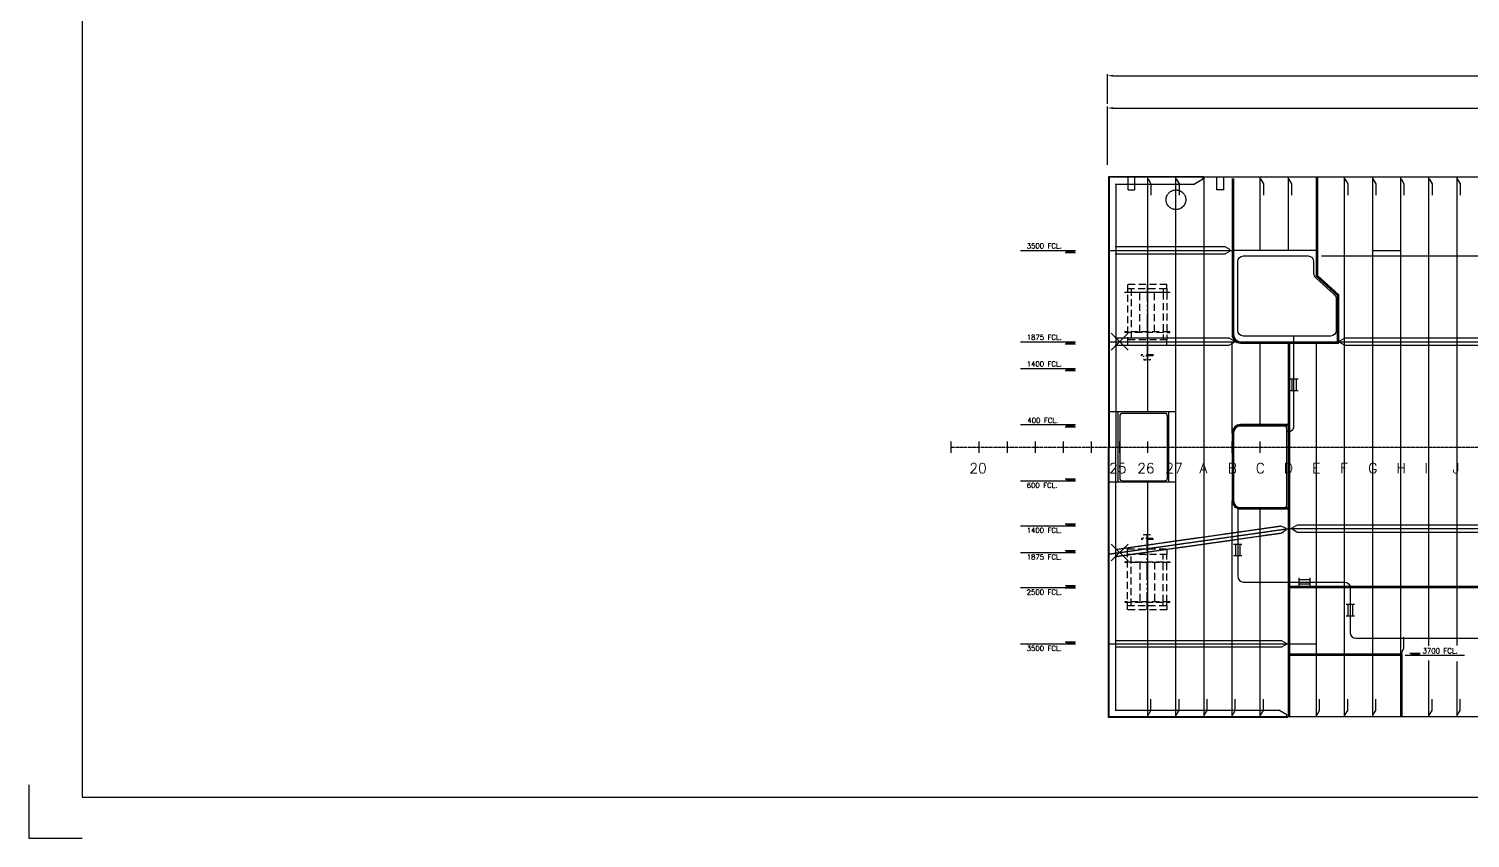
# Model space of a CAD drawing. Extents: x 53504 to 151281, y 25397 to 132894.
# Drawn here: x 83497 to 109135, y 85082 to 99478 of the extents above; entities that cross this region are included whole.
import ezdxf

# ---------------------------------------------------------------- set-up
doc = ezdxf.new("R2010")
doc.units = 0
doc.header["$LTSCALE"] = 250
for name, pattern in [('CENTER', [3, 2.5, -0.25, 0, -0.25]), ('DASHED', [0.75, 0.5, -0.25]), ('JERNB', [2, 1, -1]), ('PHANTOM', [2.1, 1.25, -0.2, 0.125, -0.2, 0.125, -0.2])]:
    doc.linetypes.add(name, pattern=pattern)
doc.layers.get('0').update_dxf_attribs({"linetype": 'CONTINUOUS'})
doc.layers.get('DEFPOINTS').update_dxf_attribs({"linetype": 'CONTINUOUS'})
for name, color, linetype in [('S0CE1', 1, 'CENTER'), ('S0CO1', 1, 'CONTINUOUS'), ('S0CO2', 2, 'CONTINUOUS'), ('S0CO3', 3, 'CONTINUOUS'), ('S0CO5', 4, 'CONTINUOUS'), ('S0DA1', 1, 'DASHED'), ('S0DA3', 3, 'DASHED'), ('S0DIM', 2, 'CONTINUOUS'), ('S0PH1', 1, 'PHANTOM'), ('S0TX2', 2, 'CONTINUOUS'), ('S0TX3', 3, 'CONTINUOUS')]:
    doc.layers.add(name, color=color, linetype=linetype)
doc.styles.add('18', font='romans', dxfattribs={"height": 180})
doc.styles.add('ROMANS', font='romans', dxfattribs={"height": 100})
doc.dimstyles.get("Standard").update_dxf_attribs({"dimscale": 50, "dimtxt": 2, "dimasz": 2, "dimexe": 0.5, "dimexo": 1, "dimgap": 1, "dimtad": 1, "dimdsep": 46, "dimtxsty": 'ROMANS', "dimcen": 1.5, "dimclrd": 1, "dimclre": 1, "dimclrt": 2, "dimazin": 2, "dimtfac": 1, "dimtmove": 2, "dimatfit": 3, "dimfxl": 1, "dimtvp": 100, "dimtolj": 1, "dimarcsym": 0})

# ---------------------------------------------------------------- blocks, each defined once
blk = doc.blocks.new('*X7')
at = {"color": 0}
for p, q in [((13410, 17177), (13450, 17217)), ((13439, 17177), (13479, 17217)), ((13467, 17177), (13507, 17217)), ((13495, 17177), (13535, 17217)), ((13523, 17177), (13563, 17217)), ((13552, 17177), (13592, 17217))]:
    blk.add_line(p, q, dxfattribs=at)
blk = doc.blocks.new('TYKK')
at = {"layer": 'S0CO1'}
for p, q in [((-2.04, 0.82), (2.04, 0.82)), ((-2.04, 0), (2.04, 0))]:
    blk.add_line(p, q, dxfattribs=at)
at = {"layer": 'S0CO1', "xscale": 0.0204, "yscale": 0.0204, "zscale": 0.0204}
blk.add_blockref('*X7', (-275.41, -350.41), dxfattribs=at)
blk = doc.blocks.new('PILL-U')
at = {"layer": 'S0CO2'}
for p, q in [((150, -150), (-150, 150)), ((-150, -150), (150, 150))]:
    blk.add_line(p, q, dxfattribs=at)
blk = doc.blocks.new('SNIP-1')
at = {"color": 0, "linetype": 'PHANTOM'}
blk.add_lwpolyline([(0, 0), (0, -5), (87, -55), (287, -55)], dxfattribs=at)
blk = doc.blocks.new('*D95')
at = {"layer": 'DEFPOINTS', "color": 0, "transparency": 16777216}
for p in [(120901, 98644), (102681, 98094), (120901, 95903)]:
    blk.add_point(p, dxfattribs=at)
at = {"layer": 'S0TX2', "color": 1, "lineweight": -2, "transparency": 16777216}
for p, q in [((102681, 98144), (102681, 98669)), ((102781, 98644), (120801, 98644)), ((120901, 95953), (120901, 98669))]:
    blk.add_line(p, q, dxfattribs=at)
at = {"layer": 'S0TX2', "color": 1, "transparency": 16777216}
for points in [[(102781, 98661), (102781, 98628), (102681, 98644)], [(120801, 98661), (120801, 98628), (120901, 98644)]]:
    blk.add_solid(points, dxfattribs=at)
at = {"layer": 'S0TX2', "color": 2, "transparency": 16777216, "insert": (111791, 98744), "char_height": 100, "attachment_point": 5, "style": 'ROMANS'}
blk.add_mtext('\\A1;DECK BEAMS: HP80x6', dxfattribs=at)
blk = doc.blocks.new('*D96')
at = {"layer": 'DEFPOINTS', "color": 0, "transparency": 16777216}
for p in [(120901, 98069), (102681, 97006), (120901, 96973)]:
    blk.add_point(p, dxfattribs=at)
at = {"layer": 'S0TX2', "color": 1, "lineweight": -2, "transparency": 16777216}
for p, q in [((102681, 97056), (102681, 98094)), ((102781, 98069), (120801, 98069)), ((120901, 97023), (120901, 98094))]:
    blk.add_line(p, q, dxfattribs=at)
at = {"layer": 'S0TX2', "color": 1, "transparency": 16777216}
for points in [[(102781, 98085), (102781, 98052), (102681, 98069)], [(120801, 98085), (120801, 98052), (120901, 98069)]]:
    blk.add_solid(points, dxfattribs=at)
at = {"layer": 'S0TX2', "color": 2, "transparency": 16777216, "insert": (111791, 98195), "char_height": 100, "attachment_point": 5, "style": 'ROMANS'}
blk.add_mtext('\\A1;LONG AND TRANSV DECK GIRDERS: W:150x8 / FL:120x10', dxfattribs=at)
blk = doc.blocks.new('ST10073')
at = {"layer": 'S0CO2'}
for p, q in [((1.49, 4), (-1.49, 4)), ((-1.49, 0), (1.49, 0)), ((-0.79, 4), (-0.79, 0)), ((0.79, 4), (0.79, 0))]:
    blk.add_line(p, q, dxfattribs=at)
blk = doc.blocks.new('bb vinsj')
at = {"color": 0, "linetype": 'ByBlock'}
for p, q in [((232, 3347), (58, 2379)), ((232, 3347), (218, 3273)), ((921, 3223), (232, 3347)), ((283, 3261), (123, 2368)), ((157, 3214), (158, 3222)), ((944, 3072), (157, 3214)), ((158, 3222), (946, 3080)), ((218, 3273), (208, 3213)), ((218, 3273), (907, 3149)), ((263, 3265), (283, 3261)), ((299, 2477), (423, 3166)), ((555, 2431), (679, 3120)), ((831, 3093), (683, 2267)), ((895, 3081), (747, 2255)), ((843, 3161), (833, 3101)), ((907, 3149), (897, 3089)), ((907, 3149), (921, 3223)), ((944, 3072), (946, 3080)), ((32, 2517), (33, 2525)), ((32, 2517), (819, 2375)), ((820, 2383), (33, 2525)), ((819, 2375), (820, 2383)), ((463, 2032), (246, 2071)), ((253, 2054), (256, 2069)), ((450, 2019), (253, 2054)), ((274, 1987), (280, 1986)), ((280, 1986), (279, 1977)), ((279, 1976), (295, 1973)), ((282, 2030), (282, 2030)), ((288, 2048), (285, 2031)), ((297, 1980), (296, 1974)), ((320, 1966), (320, 1967)), ((368, 1976), (373, 1975)), ((374, 1970), (372, 1959)), ((373, 1958), (388, 1955)), ((392, 1967), (390, 1956)), ((416, 2025), (416, 2025)), ((453, 2034), (450, 2019))]:
    blk.add_line(p, q, dxfattribs=at)
at = {"color": 0, "linetype": 'PHANTOM'}
blk.add_line((576, 3285), (338, 1961), dxfattribs=at)
at = {"color": 0, "linetype": 'ByBlock'}
blk.add_lwpolyline([(58, 2379), (40, 2281), (729, 2157), (747, 2255)], close=True, dxfattribs=at)
for points, const_width in [([(246, 2071, 0.414214), (243, 2075), (130, 2095, -0.39896), (126, 2101), (130, 2132), (128, 2135), (131, 2150), (142, 2212), (145, 2215, 0.159892), (147, 2219), (155, 2260)], 0.1), ([(463, 2032, -0.414214), (466, 2035), (580, 2014, 0.39896), (586, 2018), (593, 2049), (596, 2051), (598, 2066), (609, 2128), (607, 2132, -0.159892), (607, 2136), (614, 2178)], 0.1), ([(288, 2048), (285, 2031), (282, 2030), (282, 2030), (274, 1987), (280, 1986), (280, 1986), (279, 1977), (279, 1976), (295, 1973), (296, 1974), (297, 1980), (300, 1979, -0.196268), (306, 1975, 0.196263), (318, 1968), (320, 1967, 0.428583), (322, 1964), (338, 1961), (354, 1958, 0.414213), (357, 1961), (359, 1968), (362, 1973, -0.197459), (368, 1976), (373, 1975), (373, 1971), (373, 1970), (374, 1970), (372, 1959), (373, 1958), (388, 1955), (390, 1956), (392, 1967), (393, 1968), (404, 2016, -0.404027), (407, 2019), (411, 2018, 0.404025), (415, 2020), (416, 2025)], 1)]:
    blk.add_lwpolyline(points, format="xyb", dxfattribs=dict(at, const_width=const_width))
at = {"color": 0, "linetype": 'ByBlock', "const_width": 0.1}
for points in [[(246, 2071), (268, 2067)], [(463, 2032), (441, 2036)]]:
    blk.add_lwpolyline(points, dxfattribs=at)
at = {"color": 0, "linetype": 'ByBlock'}
for centre, radius, start, end in [((280, 1977), 1, 169.8054, 259.8054), ((283, 2033), 3, 259.8054, 307.9951), ((286, 2028), 3, 109.1929, 127.9951), ((295, 1974), 1, 259.8054, 349.8054), ((298, 1969), 10, 35.39, 79.8054), ((321, 1985), 18, 215.3899, 259.8054), ((315, 1970), 1, 169.8054, 259.8054), ((323, 1967), 3, 199.8052, 259.8054), ((373, 1959), 1, 169.8054, 259.8054), ((374, 1971), 1, 171.8062, 259.8054), ((389, 1956), 1, 259.8054, 349.8054), ((392, 1968), 1, 259.8054, 347.8047)]:
    blk.add_arc(centre, radius, start, end, dxfattribs=at)

msp = doc.modelspace()

# ---------------------------------------------------------------- linework, layer by layer
at = {"color": 2}
for points in [[(83497.056, 86031.472), (83497.056, 85081.71), (83497.056, 85081.71)], [(83497.056, 85081.71), (84446.818, 85081.71)]]:
    msp.add_lwpolyline(points, dxfattribs=at)
at = {"layer": 'S0CE1', "color": 0, "ltscale": 0.1}
msp.add_line((99902.239, 92037.898), (126546.45, 92038.246), dxfattribs=at)
at = {"layer": 'S0CO1', "color": 6}
for p, q in [((84446.818, 131749.218), (84446.818, 85812.296)), ((84446.818, 85812.296), (150257.9, 85812.296))]:
    msp.add_line(p, q, dxfattribs=at)
at = {"layer": 'S0CO1', "color": 0}
for p, q in [((106490.878, 95437.744), (116901.039, 95437.744)), ((105901.039, 87237.746), (105901.039, 93888.746)), ((105925.039, 87237.746), (105925.039, 93888.746)), ((106001.039, 92412.746), (106001.039, 94012.746)), ((105901.039, 92313.704), (105876.039, 92313.704)), ((105925.039, 89561.744), (112251.039, 89561.744)), ((105925.039, 89537.744), (112227.039, 89537.744)), ((105925.039, 88361.746), (107925.039, 88361.746)), ((105925.039, 88337.746), (107901.039, 88337.746)), ((107901.039, 87237.746), (107901.039, 88337.746)), ((107925.039, 87237.746), (107925.039, 88361.746))]:
    msp.add_line(p, q, dxfattribs=at)
at = {"layer": 'S0CO1', "color": 0, "linetype": 'JERNB', "ltscale": 0.02}
msp.add_line((105913.039, 87237.746), (105913.039, 93888.746), dxfattribs=at)
at = {"layer": 'S0CO1', "color": 0, "linetype": 'Continuous'}
for p, q in [((102901.039, 91937.746), (102901.039, 92137.746)), ((103901.039, 91937.746), (103901.039, 92137.746)), ((104401.039, 91937.746), (104401.039, 92137.746)), ((104901.039, 91937.746), (104901.039, 92137.746))]:
    msp.add_line(p, q, dxfattribs=at)
at = {"layer": 'S0CO1', "color": 0, "linetype": 'JERNB'}
for p, q in [((105925.039, 89549.744), (112239.039, 89549.744)), ((105925.039, 88349.746), (107913.039, 88349.746)), ((107913.039, 87237.746), (107913.039, 88349.746))]:
    msp.add_line(p, q, dxfattribs=at)
at = {"layer": 'S0CO1', "color": 0, "flags": 128}
for points in [[(104394.306, 96847.746), (102701.039, 96847.746), (102701.039, 92037.746)], [(104401.039, 96837.746), (102711.039, 96837.746), (102711.039, 92037.746)], [(105894.428, 87227.746), (102701.039, 87227.746), (102701.039, 92037.746)], [(105901.039, 87237.746), (102711.039, 87237.746), (102711.039, 92037.746)]]:
    msp.add_lwpolyline(points, dxfattribs=at)
for points in [[(104901.039, 96813.746), (104901.039, 94038.746, 0.414213562), (105051.039, 93888.746), (106800.039, 93888.746)], [(104925.039, 96813.746), (104925.039, 94038.746, 0.414213562), (105051.039, 93912.746), (106800.039, 93912.746)], [(105901.039, 92437.704), (105051.039, 92437.704, 0.414213562), (104901.039, 92287.704), (104901.039, 91087.789, 0.414213562), (105051.039, 90937.789), (105901.039, 90937.789)], [(105901.039, 92413.704), (105051.039, 92413.704, 0.414213562), (104925.039, 92287.704), (104925.039, 91087.789, 0.414213562), (105051.039, 90961.789), (105901.039, 90961.789)]]:
    msp.add_lwpolyline(points, format="xyb", dxfattribs=at)
at = {"layer": 'S0CO1', "color": 0, "linetype": 'JERNB', "ltscale": 0.02, "flags": 128}
for points in [[(104913.039, 96813.746), (104913.039, 94038.746, 0.414213562), (105051.039, 93900.746), (106800.039, 93900.746)], [(105901.039, 92425.704), (105051.039, 92425.704, 0.414213562), (104913.039, 92287.704), (104913.039, 91087.789, 0.414213562), (105051.039, 90949.789), (105901.039, 90949.789)]]:
    msp.add_lwpolyline(points, format="xyb", dxfattribs=at)
at = {"layer": 'S0CO1', "color": 0}
for points in [[(106776.039, 93912.746), (106776.039, 94736.141), (106401.039, 95071.278), (106401.039, 96837.746)], [(106800.039, 93912.746), (106800.039, 94746.88), (106425.039, 95082.017), (106425.039, 96837.746)]]:
    msp.add_lwpolyline(points, dxfattribs=at)
at = {"layer": 'S0CO1', "color": 0, "linetype": 'JERNB', "ltscale": 0.02}
msp.add_lwpolyline([(106788.039, 93912.746), (106788.039, 94741.51), (106413.039, 95076.648), (106413.039, 96837.746)], dxfattribs=at)
at = {"layer": 'S0CO1', "color": 0}
for points in [[(105101.039, 95437.789), (106251.039, 95437.789, -0.414213562), (106351.039, 95337.789), (106351.039, 95127.18, 0.213527489), (106384.402, 95052.617), (106717.675, 94754.771, -0.213527489), (106751.039, 94680.209), (106751.039, 94112.746, -0.414213562), (106651.039, 94012.746), (105101.039, 94012.746, -0.414213562), (105001.039, 94112.746), (105001.039, 95337.789, -0.414213562)], [(103701.039, 91437.746, 0.414213562), (103751.039, 91487.746), (103751.039, 92587.746, 0.414213562), (103701.039, 92637.746), (102951.039, 92637.746, 0.414213562), (102901.039, 92587.746), (102901.039, 91487.746, 0.414213562), (102951.039, 91437.746)], [(105876.039, 91012.746), (105876.039, 92362.746, 0.414213562), (105826.039, 92412.746), (105026.039, 92412.746, 0.414213562), (104926.039, 92312.746), (104926.039, 91062.746, 0.414213562), (105026.039, 90962.746), (105826.039, 90962.746, 0.414213562)]]:
    msp.add_lwpolyline(points, format="xyb", close=True, dxfattribs=at)
msp.add_lwpolyline([(105001.039, 90965.922), (105001.039, 89737.784, 0.414213562), (105101.039, 89637.784), (106901.039, 89637.784, -0.414213562), (107001.039, 89537.784), (107001.039, 88737.744, 0.414213562), (107101.039, 88637.744), (116901.039, 88637.744, 0.414213562), (117001.039, 88737.744), (117001.039, 91587.746)], format="xyb", dxfattribs=at)
msp.add_arc((105901.039, 92413.704), 100, 270, 0.0000932, dxfattribs=at)
at = {"layer": 'S0CO3', "color": 0}
for p, q in [((103049.039, 96612.746), (103049.039, 96837.746)), ((103173.039, 96612.746), (103173.039, 96837.746)), ((104629.039, 96612.746), (104629.039, 96837.746)), ((104753.039, 96612.746), (104753.039, 96837.746)), ((103049.039, 96612.746), (103173.039, 96612.746)), ((104753.039, 96612.746), (104629.039, 96612.746))]:
    msp.add_line(p, q, dxfattribs=at)
at = {"layer": 'S0CO5', "color": 0, "flags": 128}
for points in [[(114905.449, 96837.746), (104401.039, 96837.746)], [(114905.449, 87237.746), (105901.039, 87237.746)]]:
    msp.add_lwpolyline(points, dxfattribs=at)
at = {"layer": 'S0DA1', "color": 0, "ltscale": 0.02}
for p, q in [((103401.039, 92662.746), (103401.039, 96837.746)), ((103901.039, 92037.746), (103901.039, 96837.746)), ((104401.039, 92037.746), (104401.039, 96837.746)), ((105401.039, 95537.744), (105401.039, 96837.746)), ((105901.039, 95537.744), (105901.039, 96837.746)), ((106901.039, 87237.746), (106901.039, 96837.746)), ((107401.039, 87237.746), (107401.039, 96837.746)), ((107901.039, 88361.746), (107901.039, 96837.746)), ((108401.039, 88502.161), (108401.039, 96837.746)), ((108901.039, 88507.649), (108901.039, 96837.746)), ((106401.039, 95537.744), (104925.039, 95537.744)), ((107401.039, 95537.744), (107901.039, 95537.744)), ((104901.039, 92287.704), (104901.039, 93912.746)), ((105401.039, 92437.704), (105401.039, 93912.746)), ((106401.039, 87237.746), (106401.039, 93912.746)), ((103901.039, 92662.746), (102711.039, 92662.746)), ((102876.039, 91412.746), (102876.039, 92662.746)), ((103776.039, 91412.746), (103776.039, 92662.746)), ((103901.039, 87237.746), (103901.039, 92037.746)), ((104401.039, 87237.746), (104401.039, 92037.746)), ((103901.039, 91412.746), (102711.039, 91412.746)), ((103401.039, 87237.746), (103401.039, 91412.746)), ((104901.039, 87237.746), (104901.039, 91087.789)), ((105401.039, 87237.746), (105401.039, 90937.789)), ((105901.039, 88537.746), (106401.039, 88537.746)), ((108401.039, 87237.746), (108401.039, 88241.524)), ((108901.039, 87237.746), (108901.039, 88230.549))]:
    msp.add_line(p, q, dxfattribs=at)
msp.add_circle((103901.039, 96437.746), 175, dxfattribs=at)
at = {"layer": 'S0DA3', "color": 0, "ltscale": 0.02}
for p, q in [((102701.039, 95537.746), (104901.039, 95537.746)), ((102701.039, 93912.746), (104969.651, 93912.746)), ((106776.039, 93912.746), (109401.039, 93912.744)), ((102711.039, 90135.83), (105901.039, 90587.746)), ((105925.039, 90587.746), (123764.917, 90587.746)), ((102701.039, 88537.746), (105901.039, 88537.746))]:
    msp.add_line(p, q, dxfattribs=at)
at = {"layer": 'S0DIM', "color": 0}
for p, q in [((101136.505, 95537.746), (102116.558, 95537.746)), ((101136.505, 93912.746), (102116.558, 93912.746)), ((101136.505, 93437.746), (102116.558, 93437.746)), ((101136.505, 92437.746), (102116.558, 92437.746)), ((101136.505, 91437.789), (102116.558, 91437.789)), ((101136.505, 90637.746), (102116.558, 90637.746)), ((101136.505, 90162.746), (102116.558, 90162.746)), ((101136.505, 89537.746), (102116.558, 89537.746)), ((101136.505, 88537.746), (102116.558, 88537.746)), ((107979.24, 88337.746), (109033.574, 88337.746))]:
    msp.add_line(p, q, dxfattribs=at)
at = {"layer": 'S0PH1', "color": 0, "ltscale": 0.02}
for p, q in [((102821.039, 96717.746), (104233.455, 96717.746)), ((102831.039, 96717.746), (102831.039, 92037.746)), ((102831.039, 87357.746), (102831.039, 92037.746)), ((102821.039, 87357.746), (105733.455, 87357.746))]:
    msp.add_line(p, q, dxfattribs=at)
at = {"layer": 'S0PH1', "color": 0}
for points in [[(104371.039, 96837.746), (104371.039, 96797.746), (104232.474, 96717.746)], [(104778.505, 95477.746), (104860.777, 95525.246), (104860.777, 95550.246), (104778.505, 95597.746)], [(104847.117, 93852.746), (104929.389, 93900.246), (104929.389, 93925.246), (104847.117, 93972.746)], [(106900.974, 93852.749), (106818.701, 93900.249), (106818.701, 93925.249), (106900.974, 93972.749)], [(105785.755, 90510.815), (105860.551, 90569.386), (105857.044, 90594.139), (105768.923, 90629.629)], [(106049.974, 90527.746), (105967.701, 90575.246), (105967.701, 90600.246), (106049.974, 90647.746)], [(105778.505, 88597.746), (105860.777, 88550.246), (105860.777, 88525.246), (105778.505, 88477.746)], [(105871.039, 87237.746), (105871.039, 87277.746), (105732.474, 87357.746)]]:
    msp.add_lwpolyline(points, dxfattribs=at)
at = {"layer": 'S0PH1', "color": 0, "ltscale": 0.02}
for points in [[(104778.505, 95597.746), (102821.039, 95597.746)], [(102821.039, 95477.746), (104778.505, 95477.746)], [(104847.117, 93972.746), (102821.039, 93972.746)], [(102821.039, 93852.746), (104847.117, 93852.746)], [(113783.092, 93510.53), (109404.196, 93972.746), (106900.974, 93972.749)], [(106900.974, 93852.749), (109397.881, 93852.746), (113770.495, 93391.193)], [(105768.923, 90629.629), (102831.039, 90213.429)], [(102831.039, 90092.231), (105785.755, 90510.815)], [(120752.104, 90647.746), (106049.974, 90647.746)], [(106049.974, 90527.746), (120752.104, 90527.746)], [(102821.039, 88597.746), (105778.505, 88597.746)], [(105778.505, 88477.746), (102821.039, 88477.746)]]:
    msp.add_lwpolyline(points, dxfattribs=at)
at = {"layer": 'S0TX2', "color": 0}
for p, q in [((99902.239, 91937.746), (99902.239, 92137.746)), ((100402.239, 91937.746), (100402.239, 92137.746)), ((100902.239, 91937.746), (100902.239, 92137.746)), ((101402.239, 91937.746), (101402.239, 92137.746)), ((101902.239, 91937.746), (101902.239, 92137.746)), ((102402.239, 91937.746), (102402.239, 92137.746)), ((102902.239, 91937.746), (102902.239, 92137.746)), ((103402.239, 91937.746), (103402.239, 92137.746)), ((103902.239, 91937.746), (103902.239, 92137.746)), ((104402.239, 91937.746), (104402.239, 92137.746)), ((104902.239, 91937.746), (104902.239, 92137.746)), ((105402.239, 91937.746), (105402.239, 92137.746)), ((105902.239, 91937.746), (105902.239, 92137.746)), ((106402.239, 91937.746), (106402.239, 92137.746)), ((106902.239, 91937.746), (106902.239, 92137.746)), ((107402.239, 91937.746), (107402.239, 92137.746)), ((107902.239, 91937.746), (107902.239, 92137.746)), ((108402.239, 91937.746), (108402.239, 92137.746)), ((108902.239, 91937.746), (108902.239, 92137.746))]:
    msp.add_line(p, q, dxfattribs=at)

# ---------------------------------------------------------------- block references
at = {"layer": 'S0CO1', "color": 0, "xscale": -1}
for name, p, rotation in [('SNIP-1', (103401.039, 96807.731), 90), ('SNIP-1', (103901.039, 96807.731), 90), ('SNIP-1', (105401.039, 96807.731), 90), ('SNIP-1', (105901.039, 96807.731), 90), ('SNIP-1', (106901.039, 96807.731), 90), ('SNIP-1', (107401.039, 96807.731), 90), ('SNIP-1', (107901.039, 96807.731), 90), ('SNIP-1', (108401.039, 96807.731), 90), ('SNIP-1', (108901.039, 96807.731), 90), ('PILL-U', (102901.039, 90162.746), 180)]:
    msp.add_blockref(name, p, dxfattribs=dict(at, rotation=rotation))
at = {"layer": 'S0CO1', "color": 0}
msp.add_blockref('PILL-U', (102901.039, 93912.746), dxfattribs=at)
at = {"layer": 'S0CO1', "color": 0, "xscale": 50, "yscale": 50, "zscale": 50}
for p in [(106001.039, 93045.963), (105001.039, 90108.313), (107001.039, 89035.679)]:
    msp.add_blockref('ST10073', p, dxfattribs=at)
at = {"layer": 'S0CO1', "color": 0, "xscale": 50, "yscale": 50, "zscale": 50, "rotation": 270}
msp.add_blockref('ST10073', (106086.211, 89637.784), dxfattribs=at)
at = {"layer": 'S0CO1', "color": 0, "rotation": 90}
for p in [(107901.039, 88367.761), (103401.039, 87267.761), (103901.039, 87267.761), (104401.039, 87267.761), (104901.039, 87267.761), (105401.039, 87267.761), (106401.039, 87267.761), (106901.039, 87267.761), (107401.039, 87267.761), (108401.039, 87267.761), (108901.039, 87267.761)]:
    msp.add_blockref('SNIP-1', p, dxfattribs=at)
at = {"layer": 'S0DA1', "color": 0, "rotation": 10.19000000000001}
msp.add_blockref('bb vinsj', (103404.343, 91596.864), dxfattribs=at)
at = {"layer": 'S0DA1', "color": 0, "xscale": -1, "rotation": 169.81}
msp.add_blockref('bb vinsj', (103404.343, 92478.628), dxfattribs=at)
at = {"layer": 'S0DIM', "color": 0, "xscale": 45, "yscale": 45, "zscale": 45}
for p in [(102024.758, 95501.026), (102024.758, 93876.026), (102024.758, 93401.026), (102024.758, 92401.026)]:
    msp.add_blockref('TYKK', p, dxfattribs=at)
at = {"layer": 'S0DIM', "color": 0, "xscale": -45, "yscale": 45, "zscale": 45, "rotation": 180}
for p in [(102024.758, 91474.509), (102024.758, 90674.466), (102024.758, 90199.466), (102024.758, 89574.466), (102024.758, 88574.466), (108155.858, 88374.466)]:
    msp.add_blockref('TYKK', p, dxfattribs=at)

# ---------------------------------------------------------------- texts
at = {"layer": 'S0DIM', "color": 0, "style": 'ROMANS'}
for s, p in [('3500 FCL.', (101246.672, 95572.445)), ('1875 FCL.', (101246.672, 93947.445)), ('1400 FCL.', (101246.672, 93472.445)), ('400 FCL.', (101258.565, 92467.497)), ('600 FCL.', (101246.672, 91313.09)), ('1400 FCL.', (101246.672, 90513.048)), ('1875 FCL.', (101246.672, 90038.048)), ('2500 FCL.', (101246.672, 89413.048)), ('3500 FCL.', (101246.672, 88413.048)), ('3700 FCL.', (108288.821, 88369.373))]:
    msp.add_text(s, height=90, dxfattribs=at).set_placement(p)
at = {"layer": 'S0TX2', "color": 0, "style": '18'}
for s, p in [('20', (100226.802, 91573.529)), ('25', (102713.118, 91573.529)), ('26', (103213.118, 91573.529)), ('27', (103713.118, 91573.529))]:
    msp.add_text(s, height=180, dxfattribs=at).set_placement(p)
at = {"layer": 'S0TX3', "color": 0, "style": '18'}
for s, p in [('A', (104321.486, 91573.529)), ('B', (104821.486, 91573.529)), ('C', (105321.486, 91573.529)), ('D', (105821.486, 91573.529)), ('E', (106321.486, 91573.529)), ('F', (106821.486, 91573.529)), ('G', (107321.486, 91573.529)), ('H', (107821.486, 91573.529)), ('I', (108321.486, 91573.529)), ('J', (108821.486, 91573.529))]:
    msp.add_text(s, height=180, dxfattribs=at).set_placement(p)

# ---------------------------------------------------------------- dimensions: what is measured, and where the dimension line sits
at = {"layer": 'S0TX2', "color": 0}
for base, p1, p2, text, picture, middle in [((120901.039, 98644.216), (102680.668, 98093.708), (120901.039, 95902.862), 'DECK BEAMS: HP80x6', '*D95', (111790.853, 98744.216)), ((120901.039, 98068.708), (102680.668, 97005.8), (120901.039, 96972.553), 'LONG AND TRANSV DECK GIRDERS: W:150x8 / FL:120x10', '*D96', (111790.853, 98194.899))]:
    dim = msp.add_linear_dim(base=base, p1=p1, p2=p2, text=text, dimstyle='STANDARD', dxfattribs=at)
    dim.commit()
    dim.dimension.update_dxf_attribs({"geometry": picture, "text_midpoint": middle})

doc.saveas('drawing.dxf')
